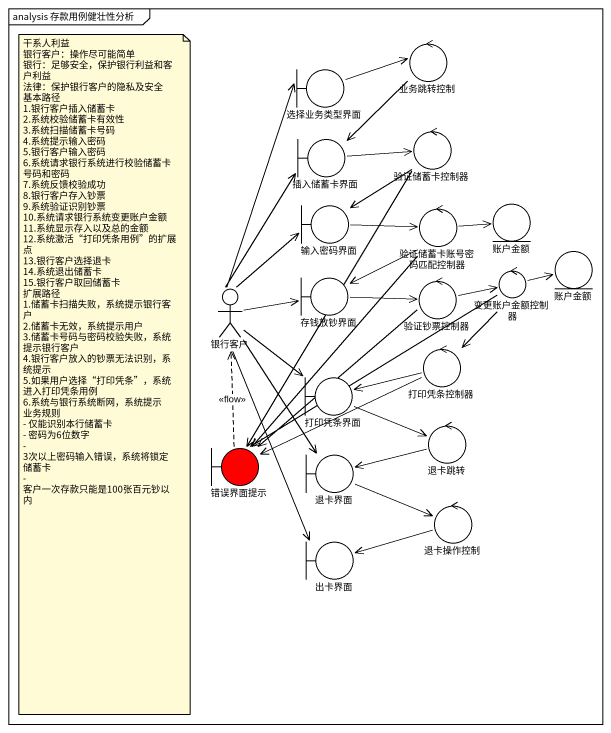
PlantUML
@startuml
mainframe analysis 存款用例健壮性分析
boundary 选择业务类型界面
control 业务跳转控制
boundary 插入储蓄卡界面
control 验证储蓄卡控制器
boundary 输入密码界面
control 验证储蓄卡账号密码匹配控制器
entity 账户金额
entity "账户金额" as 账户金额_2
actor 银行客户
boundary 存钱放钞界面
control 验证钞票控制器
control 变更账户金额控制器
boundary 打印凭条界面
control 打印凭条控制器
boundary 错误界面提示 #FF0000
boundary 退卡界面
control 退卡跳转
control 退卡操作控制
boundary 出卡界面
选择业务类型界面 -right-> 业务跳转控制
业务跳转控制 --> 插入储蓄卡界面
插入储蓄卡界面 -right-> 验证储蓄卡控制器
验证储蓄卡控制器 --> 输入密码界面
验证储蓄卡控制器 --> 错误界面提示
输入密码界面 -right-> 验证储蓄卡账号密码匹配控制器
验证储蓄卡账号密码匹配控制器 -right-> 账户金额
验证储蓄卡账号密码匹配控制器 --> 存钱放钞界面
验证储蓄卡账号密码匹配控制器 --> 错误界面提示
银行客户 -up-> 选择业务类型界面
银行客户 -up-> 插入储蓄卡界面
银行客户 -up-> 输入密码界面
银行客户 -right-> 存钱放钞界面
银行客户 --> 打印凭条界面
银行客户 --> 退卡界面
银行客户 --> 出卡界面
存钱放钞界面 -right-> 验证钞票控制器
验证钞票控制器 -right-> 变更账户金额控制器
验证钞票控制器 --> 错误界面提示
变更账户金额控制器 -right-> 账户金额_2
变更账户金额控制器 --> 打印凭条控制器
变更账户金额控制器 --> 错误界面提示
打印凭条界面 -right-> 退卡跳转
打印凭条控制器 -left-> 打印凭条界面
打印凭条控制器 -left-> 错误界面提示
错误界面提示 .up.> 银行客户 : <<flow>>
退卡界面 -right-> 退卡操作控制
退卡跳转 -left-> 退卡界面
退卡操作控制 -left-> 出卡界面
note as N1
  干系人利益
  银行客户：操作尽可能简单
  银行：足够安全，保护银行利益和客户利益
  法律：保护银行客户的隐私及安全
  基本路径
  1.银行客户插入储蓄卡
  2.系统校验储蓄卡有效性
  3.系统扫描储蓄卡号码
  4.系统提示输入密码
  5.银行客户输入密码
  6.系统请求银行系统进行校验储蓄卡号码和密码
  7.系统反馈校验成功
  8.银行客户存入钞票
  9.系统验证识别钞票
  10.系统请求银行系统变更账户金额
  11.系统显示存入以及总的金额
  12.系统激活“打印凭条用例”的扩展点
  13.银行客户选择退卡
  14.系统退出储蓄卡
  15.银行客户取回储蓄卡
  扩展路径
  1.储蓄卡扫描失败，系统提示银行客户
  2.储蓄卡无效，系统提示用户
  3.储蓄卡号码与密码校验失败，系统提示银行客户
  4.银行客户放入的钞票无法识别，系统提示
  5.如果用户选择“打印凭条”，系统进入打印凭条用例
  6.系统与银行系统断网，系统提示
  业务规则
  - 仅能识别本行储蓄卡
  - 密码为6位数字
  - 3次以上密码输入错误，系统将锁定储蓄卡
  - 客户一次存款只能是100张百元钞以内
end note
@enduml
